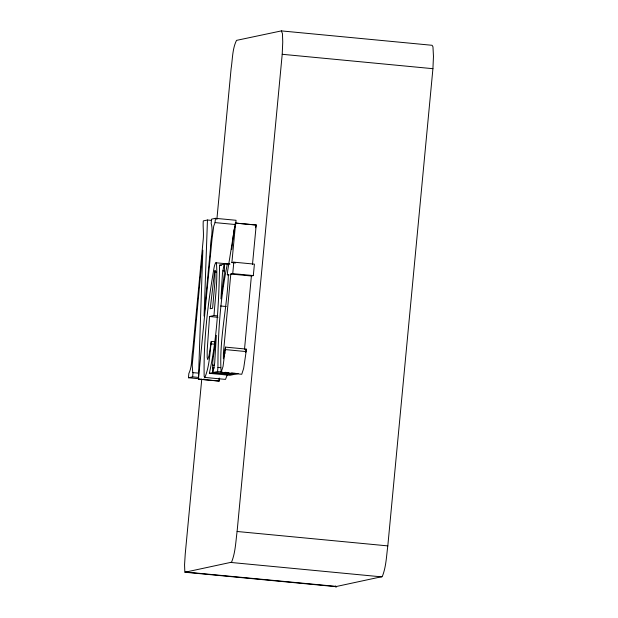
<?xml version="1.0" encoding="UTF-8"?>
<svg xmlns="http://www.w3.org/2000/svg" width="618" height="618" viewBox="0 0 618 618"><rect width="100%" height="100%" fill="white"/><g stroke="black" fill="none" stroke-linecap="round" stroke-linejoin="round"><path stroke-width="0.93" d="M229.317 263.693L224.566 264.118L224.257 274.616L220.958 298.888L222.449 273.519L224.071 264.226L219.575 265.176C218.911 301.267 217.165 338.054 209.347 373.326L212.53 372.654L212.839 360.68L216.346 335.342L214.701 362.897L213.025 372.546L233.619 374.516L238.146 373.558M219.614 378.17L219.042 381.113L198.448 379.143L202.828 250.236L192.206 365.246L192.754 372.639L198.648 373.118M219.073 380.147L219.143 378.224M211.194 220.371L207.455 220.016L204.071 316.061L210.444 248.629C210.228 240.402 213.619 231.402 211.155 223.422L211.565 219.143L215.45 218.324L236.053 220.286L235.643 224.566L215.049 222.604L213.735 226.111L212.02 239.011L198.448 379.143M235.62 223.013L231.881 262.573L233.813 262.163L254.407 264.133L253.326 275.582L232.731 273.612L230.8 274.021L223.415 352.839L223.376 358.795L225.524 347.123L246.119 349.085L246.142 351.58L243.646 368.428L241.754 374.269L221.159 372.299C218.818 339.954 227.47 306.976 228.366 274.539L227.308 274.763L227.687 270.715L235.334 223.075L256.215 224.983L252.476 264.543M227.439 263.507C220.433 297.467 217.868 332.778 217.945 367.424L217.551 371.588L213.025 372.546M201.769 379.05L185.238 553.967L184.558 564.806L184.813 571.635L184.975 572.237L231.541 562.21C235.466 552.538 235.713 541.747 237.103 531.488L282.21 54.291L282.75 41.985L282.449 33.658L281.368 30.9L236.516 40.379C232.291 48.922 232.592 59.289 231.117 68.629L216.856 219.514M184.975 572.237L335.69 586.636L382.256 576.602C386.18 566.93 386.42 556.138 387.81 545.887L432.924 68.691L433.465 56.385L432.963 46.798L432.082 45.292L281.368 30.9M217.745 315.906L213.998 315.551L209.548 316.493L207.192 350.313L207.169 357.374L207.725 359.614L209.038 355.535L211.271 341.406L215.01 341.762M213.998 315.551C215.157 298.247 217.791 280.835 216.454 263.484A71.302 3.978 -84.5 0 0 214.176 267.069C207.918 303.09 203.422 339.885 204.172 376.462L204.906 377.436L225.508 379.406L227.262 374.856M244.504 349.232L251.395 275.991L253.326 275.582M198.749 378.726L188.444 377.745L188.853 373.465C192.329 366.343 191.348 357.752 192.762 350.082L203.229 239.382C203.901 233.148 202.781 227.022 203.276 220.896L207.455 220.016M188.444 377.745L192.623 376.856L193.032 372.577M215.049 222.604L215.45 218.324M232.731 273.612L233.813 262.163M231.773 249.51L233.851 230.784L234.987 226.319M225.524 347.123L223.044 366.459L221.159 372.299M211.271 341.406C209.881 353.357 209.463 366.196 204.906 377.436M255.558 227.733L256.215 224.983M245.585 352.569L246.119 349.085M214.546 271.874L210.236 308.753L212.6 308.251L214.863 282.72L215.095 270.313L214.546 271.874L216.416 272.059M282.21 54.291L432.924 68.691M235.334 223.075L255.929 225.045M231.881 262.573L235.628 262.928M215.937 262.766L229.981 264.11M219.575 265.176L221.445 265.354M222.774 270.846L224.643 271.024M230.8 274.021L251.395 275.991M227.308 274.763L229.178 274.94M220.611 305.987L226.227 306.528M209.548 316.493L217.969 317.297M211.325 343.886L215.064 344.249M225.547 349.61L246.142 351.58M223.415 352.839L225.284 353.017M212.507 365.122L214.376 365.3M217.945 367.424L220.75 367.695M212.476 367.733L214.353 367.911M217.551 371.588L222.233 372.036M225.037 372.306L228.784 372.662M231.595 372.932L235.334 373.287M212.53 372.654L233.125 374.624L229.942 375.296L209.347 373.326M192.623 376.856L198.247 377.397M203.43 379.174L205.3 379.352M198.741 379.081L219.336 381.051M237.103 531.488L387.81 545.887M231.117 562.48L381.831 576.88M185.902 572.044L336.617 586.436A59.112 3.299 -84.5 0 1 335.728 586.776L335.52 586.026"/></g></svg>
